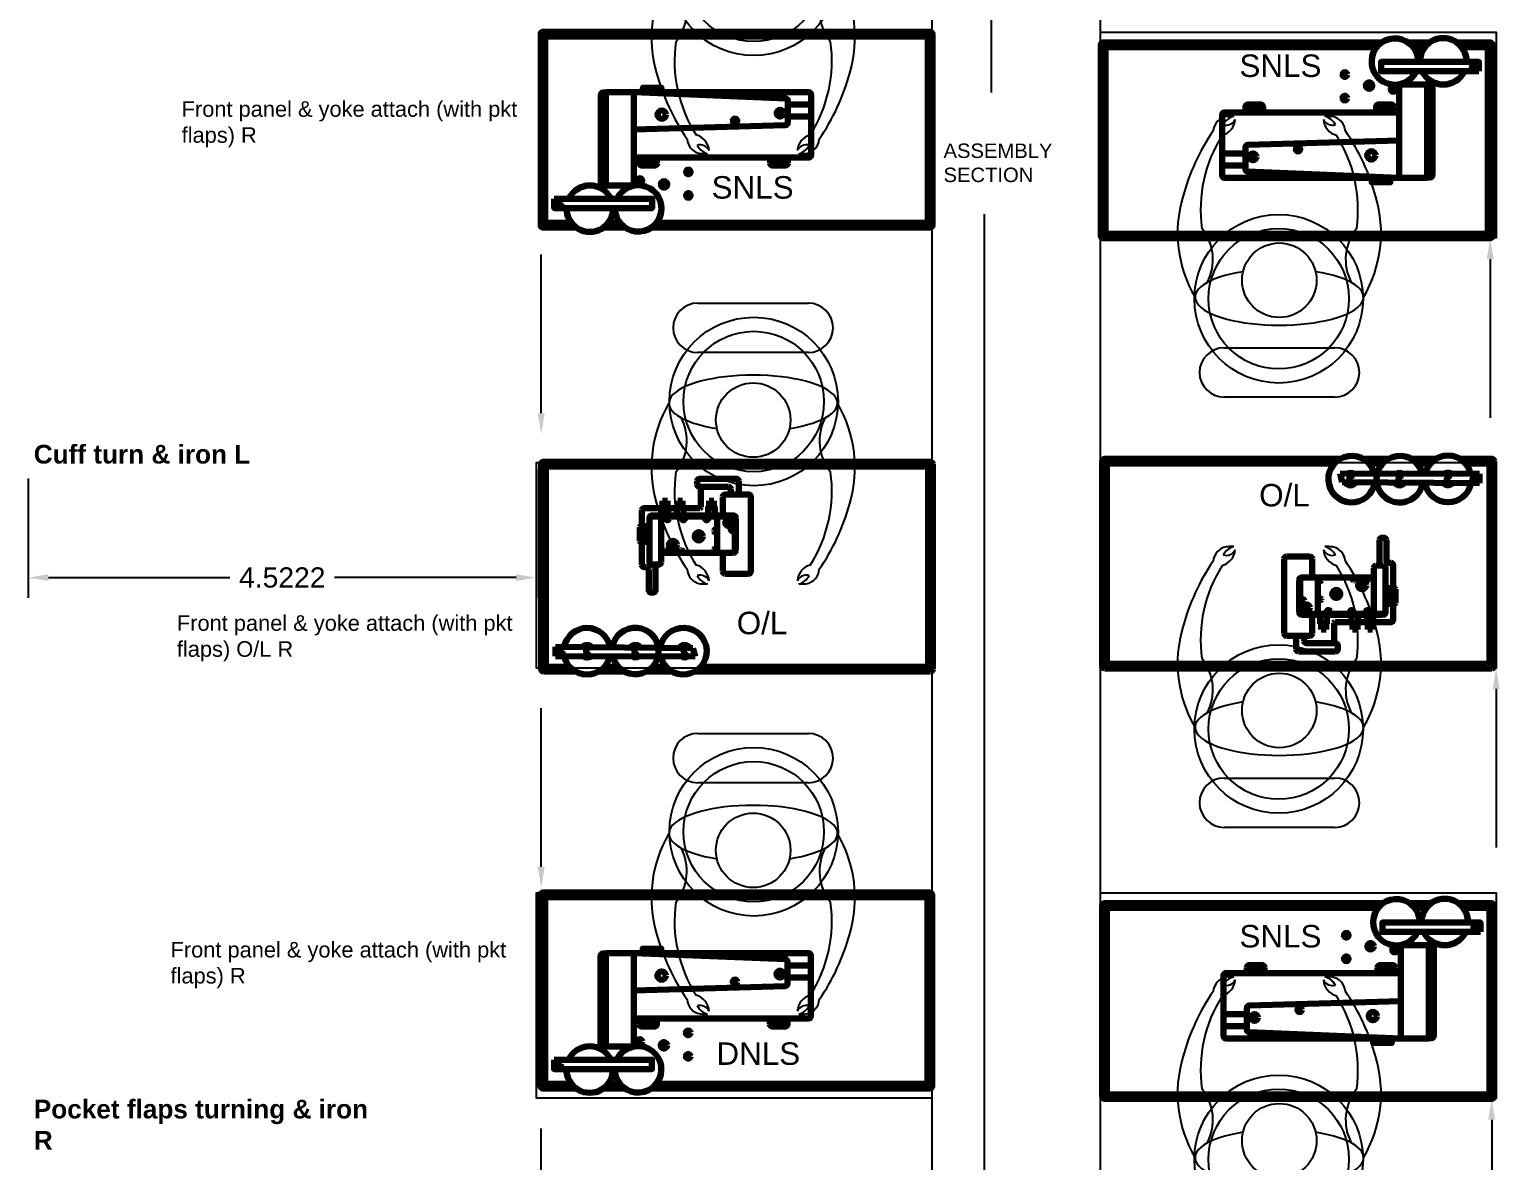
# Model space of a CAD drawing. Header units: feet. Extents: x 200 to 992, y 45 to 257.
# Drawn here: x 634.5 to 647.59, y 219.02 to 229.09 of the extents above; entities that cross this region are included whole.
import ezdxf

# ---------------------------------------------------------------- set-up
doc = ezdxf.new("R2010")
doc.units = ezdxf.units.FT
doc.header["$MEASUREMENT"] = 0
for name, color, linetype in [('assembly operations', 80, 'Continuous'), ('dimension', 100, 'Continuous'), ('machines', 21, 'Continuous'), ('ol mc', 190, 'Continuous'), ('prep side', 220, 'Continuous')]:
    doc.layers.add(name, color=color, linetype=linetype)
doc.styles.get("Standard").update_dxf_attribs({"font": 'arial.ttf'})
doc.dimstyles.get("Standard").update_dxf_attribs({"dimtxt": 0.18, "dimasz": 0.18, "dimexe": 0.18, "dimexo": 0.0625, "dimgap": 0.09, "dimtad": 0, "dimtih": 1, "dimtoh": 1, "dimdec": 4, "dimzin": 0, "dimdsep": 46, "dimtxsty": 'Standard', "dimcen": 0.09, "dimadec": 0, "dimazin": 0, "dimtfac": 1, "dimtdec": 4, "dimtofl": 0, "dimtmove": 0, "dimatfit": 3, "dimfxl": 1, "dimtolj": 1, "dimtzin": 0, "dimarcsym": 0})

# ---------------------------------------------------------------- blocks, each defined once
blk = doc.blocks.new('snls block')
at = {"layer": 'machines', "linetype": 'ByBlock', "lineweight": 100}
for p, q in [((54.586, 84.152), (54.586, 84.133)), ((54.586, 84.152), (54.605, 84.152)), ((54.607, 84.133), (54.605, 84.152)), ((54.888, 84.077), (54.681, 84.077)), ((54.889, 83.97), (54.681, 83.97)), ((53.361, 83.553), (53.361, 83.605)), ((53.361, 83.605), (53.517, 83.605)), ((53.378, 83.57), (53.378, 83.605)), ((53.497, 83.533), (53.382, 83.533)), ((53.48, 83.549), (53.398, 83.549)), ((53.501, 83.605), (53.501, 83.57)), ((53.517, 83.605), (53.517, 83.553)), ((54.524, 83.553), (54.524, 83.605)), ((54.524, 83.605), (54.681, 83.605)), ((54.541, 83.57), (54.541, 83.605)), ((54.66, 83.533), (54.545, 83.533)), ((54.643, 83.549), (54.562, 83.549)), ((54.664, 83.605), (54.664, 83.57)), ((54.681, 83.605), (54.681, 83.553))]:
    blk.add_line(p, q, dxfattribs=at)
for points in [[(53.469, 82.981), (55.947, 82.981, 0.414214), (55.968, 83.002), (55.968, 84.703, 0.414214), (55.947, 84.724), (52.502, 84.724, 0.414214), (52.482, 84.703), (52.482, 83.002, 0.414214), (52.502, 82.981), (52.798, 82.981)], [(53.513, 83.023), (55.905, 83.023, 0.414214), (55.926, 83.043), (55.926, 84.662, 0.414214), (55.905, 84.683), (52.544, 84.683, 0.414214), (52.523, 84.662), (52.523, 83.043, 0.414214), (52.544, 83.023), (52.755, 83.023)]]:
    blk.add_lwpolyline(points, format="xyb", dxfattribs=at)
for points in [[(53.063, 83.355), (53.037, 83.355, -0.414214), (53.016, 83.375), (53.016, 84.161, -0.414214), (53.037, 84.182), (53.063, 84.182)], [(53.312, 84.185), (53.063, 84.185), (53.063, 83.355), (53.291, 83.355, 0.414214), (53.312, 83.375)], [(53.312, 84.185), (54.661, 84.131, -0.402601), (54.681, 84.11), (54.681, 83.914, -0.405445), (54.661, 83.893), (53.312, 83.853)], [(53.312, 84.185), (54.868, 84.185, -0.414214), (54.889, 84.164), (54.889, 83.624, -0.414214), (54.868, 83.604), (53.312, 83.604)]]:
    blk.add_lwpolyline(points, format="xyb", close=True, dxfattribs=at)
for points in [[(53.557, 84.185), (53.392, 84.185), (53.392, 84.225), (53.557, 84.225)], [(53.505, 84.185), (53.404, 84.185), (53.404, 84.222), (53.505, 84.222)], [(52.603, 83.237), (53.474, 83.237), (53.474, 83.154), (52.603, 83.154)], [(52.603, 83.237), (53.474, 83.237), (53.474, 83.154), (52.603, 83.154)]]:
    blk.add_lwpolyline(points, close=True, dxfattribs=at)
for points in [[(53.042, 82.981), (53.23, 82.981)], [(53.085, 83.023), (53.186, 83.023)]]:
    blk.add_lwpolyline(points, dxfattribs=at)
for centre, radius in [((53.56, 83.986), 0.0369), ((54.613, 83.999), 0.0303), ((54.212, 83.931), 0.0196), ((53.796, 83.476), 0.0206), ((53.366, 83.399), 0.0206), ((53.58, 83.365), 0.0285), ((52.644, 83.202), 0.0219), ((52.644, 83.202), 0.0219), ((53.796, 83.267), 0.0206)]:
    blk.add_circle(centre, radius, dxfattribs=at)
for centre, radius, start, end in [((53.382, 83.553), 0.0208, 180, 270), ((53.398, 83.57), 0.0208, 180, 270), ((53.48, 83.57), 0.0208, 270, 0), ((53.497, 83.553), 0.0208, 270, 0), ((54.545, 83.553), 0.0208, 180, 270), ((54.562, 83.57), 0.0208, 180, 270), ((54.643, 83.57), 0.0208, 270, 0), ((54.66, 83.553), 0.0208, 270, 0), ((52.92, 83.149), 0.207, 25.1747, 154.8253), ((53.35, 83.151), 0.207, 179.1324, 155.4718), ((52.92, 83.149), 0.207, 178.5457, 1.4543)]:
    blk.add_arc(centre, radius, start, end, dxfattribs=at)
blk = doc.blocks.new('*D9')
at = {"color": 0, "linetype": 'ByBlock', "lineweight": -2, "transparency": 16777216}
for p, q in [((639.016, 225.175), (639.016, 224.032)), ((634.494, 225.095), (634.494, 224.032)), ((634.674, 224.212), (636.289, 224.212)), ((638.836, 224.212), (637.221, 224.212))]:
    blk.add_line(p, q, dxfattribs=at)
at = {"color": 0, "linetype": 'ByBlock', "transparency": 16777216}
for points in [[(634.674, 224.242), (634.674, 224.182), (634.494, 224.212)], [(638.836, 224.242), (638.836, 224.182), (639.016, 224.212)]]:
    blk.add_solid(points, dxfattribs=at)
at = {"layer": 'Defpoints', "color": 0, "linetype": 'ByBlock', "transparency": 16777216}
for p in [(639.016, 225.237), (634.494, 225.158), (639.016, 224.212)]:
    blk.add_point(p, dxfattribs=at)
at = {"color": 0, "linetype": 'ByBlock', "transparency": 16777216, "insert": (636.755, 224.212), "char_height": 0.18, "attachment_point": 5}
blk.add_mtext('\\A1;4.5222', dxfattribs=at)
blk = doc.blocks.new('arrow2')
at = {"linetype": 'ByBlock', "lineweight": -2}
blk.add_line((30.144, 77.655), (30.504, 77.655), dxfattribs=at)
blk.add_lwpolyline([(30.324, 77.47), (30.324, 65.792)], dxfattribs=at)
at = {"linetype": 'ByBlock'}
blk.add_solid([(30.293, 77.47), (30.324, 77.655), (30.355, 77.47)], dxfattribs=at)

msp = doc.modelspace()

# ---------------------------------------------------------------- linework, layer by layer
for points in [[(644.03678, 177.44718), (644.03678, 240.55656), (642.53678, 240.55656), (642.53678, 177.44718)], [(640.45232, 226.65517), (641.43662, 226.65517)], [(645.13693, 226.25788), (646.12123, 226.25788)], [(641.43662, 226.21584), (640.45232, 226.21584)], [(646.12123, 225.81855), (645.13693, 225.81855)], [(640.45232, 222.82517), (641.43662, 222.82517)], [(645.13693, 222.42788), (646.12123, 222.42788)], [(641.43662, 222.38584), (640.45232, 222.38584)], [(646.12123, 221.98855), (645.13693, 221.98855)]]:
    msp.add_lwpolyline(points)
for points in [[(644.03678, 229.06656), (647.55741, 229.06656), (647.55741, 227.23649), (644.03678, 227.23649)], [(642.53678, 223.40716), (639.01614, 223.40716), (639.01614, 225.23723), (642.53678, 225.23723)], [(644.03678, 225.23656), (647.55741, 225.23656), (647.55741, 223.40649), (644.03678, 223.40649)], [(642.53678, 219.57716), (639.01614, 219.57716), (639.01614, 221.40723), (642.53678, 221.40723)], [(644.03678, 221.40656), (647.55741, 221.40656), (647.55741, 219.57649), (644.03678, 219.57649)]]:
    msp.add_lwpolyline(points, close=True)
at = {"linetype": 'ByBlock', "lineweight": -2}
for points in [[(639.05942, 225.67482), (639.05942, 227.08827)], [(647.50458, 227.04761), (647.50458, 225.63416)], [(647.55741, 223.22149), (647.55741, 221.80803)], [(639.05942, 221.63614), (639.05942, 223.0496)], [(639.05942, 217.89347), (639.05942, 219.30692)], [(647.51781, 219.38597), (647.51781, 217.97252)]]:
    msp.add_lwpolyline(points, dxfattribs=at)
for centre, radius in [((640.95062, 229.60958), 0.75), ((640.95062, 229.60958), 0.625), ((645.62293, 226.69413), 0.75), ((645.62293, 226.69413), 0.625), ((645.62781, 226.85932), 0.3314), ((640.95062, 225.77958), 0.75), ((640.95062, 225.77958), 0.625), ((640.94574, 225.6144), 0.3314), ((645.62293, 222.86413), 0.75), ((645.62293, 222.86413), 0.625), ((645.62781, 223.02932), 0.3314), ((640.95062, 221.94958), 0.75), ((640.95062, 221.94958), 0.625), ((640.94574, 221.7844), 0.3314), ((645.62293, 219.03413), 0.75), ((645.62293, 219.03413), 0.625), ((645.62781, 219.19932), 0.3314)]:
    msp.add_circle(centre, radius)
for centre, radius, start, end in [((641.16925, 229.02259), 1.12909, 149.566063, 196.497517), ((640.72223, 229.02259), 1.12909, 343.502483, 30.433937), ((639.91441, 229.26002), 0.44097, 321.008421, 27.632528), ((641.97707, 229.26002), 0.44097, 152.367472, 218.991579), ((641.47681, 228.81405), 1.23125, 172.133942, 212.405248), ((640.41467, 228.81405), 1.23125, 327.594752, 7.866058), ((641.94735, 229.2058), 1.92771, 195.151137, 214.435473), ((639.94413, 229.2058), 1.92771, 325.564527, 344.848863), ((645.17991, 228.17722), 0.14081, 100.122504, 175.609876), ((645.25898, 228.17617), 0.1464, 104.680297, 152.481191), ((645.20961, 227.59906), 0.71883, 89.022524, 94.34402), ((646.04601, 227.59906), 0.71883, 85.65598, 90.977476), ((645.99664, 228.17617), 0.1464, 27.518809, 75.319703), ((646.07571, 228.17722), 0.14081, 4.390124, 79.877496), ((646.62942, 227.09792), 1.92771, 145.564527, 164.848863), ((645.07556, 228.30402), 0.16061, 285.828882, 355.212594), ((645.15518, 228.32908), 0.08916, 253.018909, 334.439991), ((646.10044, 228.32908), 0.08916, 205.560009, 286.981091), ((646.18006, 228.30402), 0.16061, 184.787406, 254.171118), ((644.6262, 227.09792), 1.92771, 15.151137, 34.435473), ((640.49784, 228.1265), 0.14081, 184.390124, 259.877496), ((640.39349, 227.99969), 0.16061, 4.787406, 74.171118), ((640.47311, 227.97463), 0.08916, 25.560009, 106.981091), ((640.57691, 228.12754), 0.1464, 207.518809, 255.319703), ((641.49799, 227.99969), 0.16061, 105.828882, 175.212594), ((641.41837, 227.97463), 0.08916, 73.018909, 154.439991), ((641.31457, 228.12754), 0.1464, 284.680297, 332.481191), ((641.39364, 228.1265), 0.14081, 280.122504, 355.609876), ((646.15888, 227.48967), 1.23125, 147.594752, 187.866058), ((645.09674, 227.48967), 1.23125, 352.133942, 32.405248), ((640.52754, 228.70465), 0.71883, 265.65598, 270.977476), ((641.36394, 228.70465), 0.71883, 269.022524, 274.34402), ((645.85133, 227.28112), 1.12909, 163.502483, 210.433937), ((645.4043, 227.28112), 1.12909, 329.566063, 16.497517), ((644.59648, 227.0437), 0.44097, 332.367472, 38.991579), ((646.65914, 227.0437), 0.44097, 141.008421, 207.632528), ((640.45232, 226.4355), 0.21966, 90, 270), ((641.43662, 226.4355), 0.21966, 270, 90), ((645.13693, 226.03821), 0.21966, 90, 270), ((646.12123, 226.03821), 0.21966, 270, 90), ((641.16925, 225.19259), 1.12909, 149.566063, 196.497517), ((640.72223, 225.19259), 1.12909, 343.502483, 30.433937), ((639.91441, 225.43002), 0.44097, 321.008421, 27.632528), ((641.97707, 225.43002), 0.44097, 152.367472, 218.991579), ((641.47681, 224.98405), 1.23125, 172.133942, 212.405248), ((640.41467, 224.98405), 1.23125, 327.594752, 7.866058), ((641.94735, 225.3758), 1.92771, 195.151137, 214.435473), ((639.94413, 225.3758), 1.92771, 325.564527, 344.848863), ((645.17991, 224.34722), 0.14081, 100.122504, 175.609876), ((645.07556, 224.47402), 0.16061, 285.828882, 355.212594), ((645.25898, 224.34617), 0.1464, 104.680297, 152.481191), ((645.15518, 224.49908), 0.08916, 253.018909, 334.439991), ((645.20961, 223.76906), 0.71883, 89.022524, 94.34402), ((646.10044, 224.49908), 0.08916, 205.560009, 286.981091), ((646.18006, 224.47402), 0.16061, 184.787406, 254.171118), ((646.04601, 223.76906), 0.71883, 85.65598, 90.977476), ((645.99664, 224.34617), 0.1464, 27.518809, 75.319703), ((646.07571, 224.34722), 0.14081, 4.390124, 79.877496), ((640.49784, 224.2965), 0.14081, 184.390124, 259.877496), ((640.39349, 224.16969), 0.16061, 4.787406, 74.171118), ((641.49799, 224.16969), 0.16061, 105.828882, 175.212594), ((641.39364, 224.2965), 0.14081, 280.122504, 355.609876), ((646.62942, 223.26792), 1.92771, 145.564527, 164.848863), ((646.15888, 223.65967), 1.23125, 147.594752, 187.866058), ((645.09674, 223.65967), 1.23125, 352.133942, 32.405248), ((644.6262, 223.26792), 1.92771, 15.151137, 34.435473), ((640.47311, 224.14463), 0.08916, 25.560009, 106.981091), ((640.57691, 224.29754), 0.1464, 207.518809, 255.319703), ((640.52754, 224.87465), 0.71883, 265.65598, 270.977476), ((641.41837, 224.14463), 0.08916, 73.018909, 154.439991), ((641.31457, 224.29754), 0.1464, 284.680297, 332.481191), ((641.36394, 224.87465), 0.71883, 269.022524, 274.34402), ((645.85133, 223.45112), 1.12909, 163.502483, 210.433937), ((645.4043, 223.45112), 1.12909, 329.566063, 16.497517), ((644.59648, 223.2137), 0.44097, 332.367472, 38.991579), ((646.65914, 223.2137), 0.44097, 141.008421, 207.632528), ((640.45232, 222.6055), 0.21966, 90, 270), ((641.43662, 222.6055), 0.21966, 270, 90), ((645.13693, 222.20821), 0.21966, 90, 270), ((646.12123, 222.20821), 0.21966, 270, 90), ((641.16925, 221.36259), 1.12909, 149.566063, 196.497517), ((640.72223, 221.36259), 1.12909, 343.502483, 30.433937), ((639.91441, 221.60002), 0.44097, 321.008421, 27.632528), ((641.97707, 221.60002), 0.44097, 152.367472, 218.991579), ((641.47681, 221.15405), 1.23125, 172.133942, 212.405248), ((640.41467, 221.15405), 1.23125, 327.594752, 7.866058), ((641.94735, 221.5458), 1.92771, 195.151137, 214.435473), ((639.94413, 221.5458), 1.92771, 325.564527, 344.848863), ((645.17991, 220.51722), 0.14081, 100.122504, 175.609876), ((645.07556, 220.64402), 0.16061, 285.828882, 355.212594), ((645.25898, 220.51617), 0.1464, 104.680297, 152.481191), ((645.15518, 220.66908), 0.08916, 253.018909, 334.439991), ((645.20961, 219.93906), 0.71883, 89.022524, 94.34402), ((646.10044, 220.66908), 0.08916, 205.560009, 286.981091), ((646.18006, 220.64402), 0.16061, 184.787406, 254.171118), ((646.04601, 219.93906), 0.71883, 85.65598, 90.977476), ((645.99664, 220.51617), 0.1464, 27.518809, 75.319703), ((646.07571, 220.51722), 0.14081, 4.390124, 79.877496), ((640.39349, 220.33969), 0.16061, 4.787406, 74.171118), ((641.49799, 220.33969), 0.16061, 105.828882, 175.212594), ((646.62942, 219.43792), 1.92771, 145.564527, 164.848863), ((646.15888, 219.82967), 1.23125, 147.594752, 187.866058), ((645.09674, 219.82967), 1.23125, 352.133942, 32.405248), ((644.6262, 219.43792), 1.92771, 15.151137, 34.435473), ((640.49784, 220.4665), 0.14081, 184.390124, 259.877496), ((640.47311, 220.31463), 0.08916, 25.560009, 106.981091), ((640.57691, 220.46754), 0.1464, 207.518809, 255.319703), ((641.41837, 220.31463), 0.08916, 73.018909, 154.439991), ((641.31457, 220.46754), 0.1464, 284.680297, 332.481191), ((641.39364, 220.4665), 0.14081, 280.122504, 355.609876), ((640.52754, 221.04465), 0.71883, 265.65598, 270.977476), ((641.36394, 221.04465), 0.71883, 269.022524, 274.34402), ((645.85133, 219.62112), 1.12909, 163.502483, 210.433937), ((645.4043, 219.62112), 1.12909, 329.566063, 16.497517), ((644.59648, 219.3837), 0.44097, 332.367472, 38.991579), ((646.65914, 219.3837), 0.44097, 141.008421, 207.632528)]:
    msp.add_arc(centre, radius, start, end)
for centre, major_axis in [((645.62781, 226.70919), (0.75, 0)), ((640.94574, 225.76453), (-0.75, 0)), ((645.62781, 222.87919), (0.75, 0)), ((640.94574, 221.93453), (-0.75, 0)), ((645.62781, 219.04919), (0.75, 0))]:
    msp.add_ellipse(centre, major_axis=major_axis, ratio=0.33333333, start_param=2.01554376, end_param=7.4092342)
at = {"linetype": 'ByBlock'}
for points in [[(647.53542, 227.04761), (647.50458, 227.23261), (647.47375, 227.04761)], [(639.09025, 225.67482), (639.05942, 225.48982), (639.02859, 225.67482)], [(647.58824, 223.22149), (647.55741, 223.40649), (647.52658, 223.22149)], [(639.09025, 221.63614), (639.05942, 221.45114), (639.02859, 221.63614)], [(647.54864, 219.38597), (647.51781, 219.57097), (647.48697, 219.38597)]]:
    msp.add_solid(points, dxfattribs=at)
at = {"layer": 'dimension', "linetype": 'ByBlock', "lineweight": -2}
msp.add_lwpolyline([(643.00526, 178.53698), (643.00526, 227.44687)], dxfattribs=at)
at = {"layer": 'ol mc', "linetype": 'ByBlock', "lineweight": 100}
for p, q in [((639.05772, 225.22282), (639.05772, 224.46022)), ((642.52297, 225.24357), (639.07847, 225.24357)), ((639.09922, 225.18132), (639.09922, 224.50275)), ((642.48147, 225.20207), (639.11997, 225.20207)), ((642.50222, 223.43832), (642.50222, 225.18132)), ((642.54372, 223.39682), (642.54372, 225.22282)), ((644.05281, 225.2497), (644.05281, 223.4237)), ((646.17157, 225.27045), (644.07356, 225.27045)), ((644.09431, 225.2082), (644.09431, 223.4652)), ((646.11891, 225.22895), (644.11506, 225.22895)), ((646.60059, 225.27045), (646.37241, 225.27045)), ((646.54724, 225.22895), (646.42507, 225.22895)), ((647.0263, 225.27045), (646.79867, 225.27045)), ((646.97483, 225.22895), (646.85202, 225.22895)), ((647.51806, 225.27045), (647.23202, 225.27045)), ((647.47656, 225.22895), (647.28348, 225.22895)), ((647.49731, 224.90101), (647.49731, 225.2082)), ((647.53881, 224.85715), (647.53881, 225.2497)), ((640.44719, 225.04021), (640.44719, 225.07095)), ((640.46794, 225.0917), (640.53207, 225.0917)), ((640.53207, 225.0917), (640.79704, 225.0917)), ((640.81779, 225.07095), (640.81779, 224.95204)), ((646.18711, 225.06224), (646.16853, 225.13815)), ((646.16853, 225.13815), (647.40883, 225.13491)), ((647.40883, 225.05191), (646.18711, 225.06224)), ((647.40883, 225.13491), (647.40883, 225.05191)), ((640.72579, 225.01946), (640.46794, 225.01946)), ((640.48065, 224.8524), (640.48065, 225.01946)), ((640.67654, 224.93129), (640.67654, 224.76529)), ((640.90479, 224.95204), (640.69729, 224.95204)), ((640.73757, 224.95204), (640.69729, 224.95204)), ((640.74654, 224.95204), (640.74654, 224.99871)), ((640.92554, 224.26729), (640.92554, 224.93129)), ((639.95519, 224.66912), (639.95519, 224.8109)), ((639.97594, 224.83165), (640.06166, 224.83165)), ((640.06166, 224.83165), (640.09105, 224.83165)), ((640.09105, 224.83165), (640.13199, 224.83165)), ((640.13199, 224.76529), (640.13199, 224.84516)), ((640.18982, 224.84516), (640.13199, 224.84516)), ((640.18982, 224.83686), (640.13199, 224.83686)), ((640.13835, 224.84516), (640.13835, 224.8953)), ((640.13835, 224.8953), (640.18225, 224.8953)), ((640.18225, 224.84516), (640.13835, 224.84516)), ((640.14739, 224.84516), (640.14739, 224.8953)), ((640.1561, 224.84516), (640.1561, 224.8953)), ((640.16482, 224.84516), (640.16482, 224.8953)), ((640.17402, 224.84516), (640.17402, 224.8953)), ((640.18225, 224.8953), (640.18225, 224.84516)), ((640.18982, 224.84516), (640.18982, 224.76529)), ((640.18982, 224.83165), (640.24252, 224.83165)), ((640.18982, 224.83165), (640.26694, 224.83165)), ((640.26694, 224.83165), (640.18982, 224.83165)), ((640.26694, 224.76529), (640.26694, 224.84516)), ((640.32477, 224.84516), (640.26694, 224.84516)), ((640.32477, 224.83686), (640.26694, 224.83686)), ((640.2739, 224.84516), (640.2739, 224.8953)), ((640.2739, 224.8953), (640.3178, 224.8953)), ((640.3178, 224.84516), (640.2739, 224.84516)), ((640.28223, 224.84516), (640.28223, 224.8953)), ((640.29, 224.84516), (640.29, 224.8953)), ((640.29658, 224.84516), (640.29658, 224.8953)), ((640.30345, 224.84516), (640.30345, 224.8953)), ((640.31063, 224.84516), (640.31063, 224.8953)), ((640.3178, 224.8953), (640.3178, 224.84516)), ((640.32477, 224.84516), (640.32477, 224.76529)), ((640.32477, 224.83165), (640.41153, 224.83165)), ((640.41153, 224.83165), (640.46936, 224.83165)), ((640.46936, 224.83165), (640.47235, 224.83165)), ((640.48065, 224.8524), (640.48065, 224.83995)), ((640.54648, 224.76529), (640.54648, 224.84516)), ((640.60431, 224.84516), (640.54648, 224.84516)), ((640.60431, 224.83686), (640.54648, 224.83686)), ((640.5526, 224.84516), (640.5526, 224.8953)), ((640.5526, 224.8953), (640.5965, 224.8953)), ((640.5965, 224.84516), (640.5526, 224.84516)), ((640.55816, 224.84516), (640.55816, 224.8953)), ((640.56534, 224.84516), (640.56534, 224.8953)), ((640.57341, 224.84516), (640.57341, 224.8953)), ((640.58148, 224.84516), (640.58148, 224.8953)), ((640.58926, 224.84516), (640.58926, 224.8953)), ((640.5965, 224.8953), (640.5965, 224.84516)), ((640.60431, 224.84516), (640.60431, 224.76529)), ((647.49731, 224.14377), (647.49731, 224.90101)), ((647.53881, 224.85715), (647.53881, 224.1863)), ((639.93603, 224.53777), (639.93603, 224.66082)), ((639.94433, 224.66912), (640.02278, 224.66912)), ((639.98815, 224.66337), (639.97155, 224.66337)), ((639.98815, 224.65451), (639.97155, 224.65451)), ((639.97238, 224.52947), (639.97238, 224.66912)), ((639.98898, 224.52947), (639.98898, 224.66912)), ((640.02278, 224.34875), (640.02278, 224.74454)), ((640.02278, 224.66912), (640.02278, 224.52947)), ((640.04353, 224.76529), (640.12674, 224.76529)), ((640.04353, 224.75699), (640.12674, 224.75699)), ((640.76999, 224.76529), (640.12674, 224.76529)), ((640.12674, 224.76529), (640.12674, 224.43329)), ((640.12674, 224.76529), (640.12674, 224.34875)), ((640.78244, 224.75699), (640.12674, 224.75699)), ((640.18982, 224.76529), (640.13199, 224.76529)), ((640.32477, 224.76529), (640.26694, 224.76529)), ((640.67654, 224.76529), (640.35682, 224.76529)), ((640.60431, 224.76529), (640.54648, 224.76529)), ((640.60431, 224.76529), (640.60431, 224.76635)), ((640.60431, 224.76635), (640.60431, 224.76635)), ((640.60431, 224.76635), (640.60431, 224.76529)), ((640.60431, 224.76529), (640.60431, 224.76529)), ((640.62474, 224.43329), (640.62474, 224.76529)), ((640.78244, 224.43744), (640.78244, 224.76114)), ((640.79074, 224.45404), (640.79074, 224.74454)), ((640.02278, 224.52947), (639.94433, 224.52947)), ((639.95519, 224.32496), (639.95519, 224.52947)), ((639.98815, 224.64331), (639.97155, 224.64331)), ((639.98862, 224.63211), (639.97202, 224.63211)), ((639.98862, 224.62138), (639.97202, 224.62138)), ((639.98862, 224.61112), (639.97202, 224.61112)), ((639.98862, 224.59945), (639.97202, 224.59945)), ((639.98862, 224.5388), (639.97202, 224.5388)), ((639.98898, 224.52947), (639.97238, 224.52947)), ((639.98902, 224.58732), (639.97242, 224.58732)), ((639.98902, 224.57612), (639.97242, 224.57612)), ((639.98902, 224.56306), (639.97242, 224.56306)), ((639.98909, 224.55093), (639.97249, 224.55093)), ((640.59759, 224.6249), (640.59759, 224.63114)), ((640.60589, 224.63944), (640.62474, 224.63944)), ((640.62474, 224.6166), (640.60589, 224.6166)), ((640.62474, 224.63944), (640.62474, 224.6166)), ((646.51936, 224.31852), (646.51936, 224.54681)), ((646.54011, 224.56756), (646.5596, 224.56756)), ((646.58035, 224.54681), (646.58035, 224.36305)), ((639.05772, 223.78937), (639.05772, 224.46022)), ((639.09922, 224.50275), (639.09922, 223.74551)), ((640.12674, 224.43329), (640.76999, 224.43329)), ((640.13653, 224.43329), (640.13653, 224.44783)), ((640.16368, 224.43329), (640.13653, 224.43329)), ((640.14483, 224.45613), (640.15538, 224.45613)), ((640.16368, 224.44783), (640.16368, 224.43329)), ((640.29031, 224.43329), (640.29031, 224.44783)), ((640.31746, 224.43329), (640.29031, 224.43329)), ((640.29861, 224.45613), (640.30916, 224.45613)), ((640.31746, 224.44783), (640.31746, 224.43329)), ((640.59759, 224.45503), (640.59759, 224.46127)), ((640.60589, 224.46957), (640.62474, 224.46957)), ((640.62474, 224.44673), (640.60589, 224.44673)), ((640.62474, 224.46957), (640.62474, 224.44673)), ((640.67654, 224.43329), (640.67654, 224.26729)), ((645.89923, 224.39997), (645.69173, 224.39997)), ((639.99542, 224.30421), (639.97594, 224.30421)), ((640.01617, 224.09971), (640.01617, 224.28346)), ((640.10599, 224.328), (640.04353, 224.328)), ((640.07716, 224.328), (640.07716, 224.09971)), ((645.67098, 224.37922), (645.67098, 223.71522)), ((645.91998, 224.21322), (645.91998, 224.37922)), ((646.46979, 223.88122), (646.46979, 224.29777)), ((646.49054, 224.31852), (646.55299, 224.31852)), ((646.57374, 224.29777), (646.57374, 223.90197)), ((646.6011, 224.3423), (646.62058, 224.3423)), ((646.64133, 224.32155), (646.64133, 224.11705)), ((640.69729, 224.24654), (640.90479, 224.24654)), ((645.80579, 224.19247), (645.80579, 223.90197)), ((645.81409, 224.20907), (645.81409, 223.88537)), ((646.46979, 224.21322), (645.82654, 224.21322)), ((645.97179, 224.21322), (645.97179, 223.88122)), ((645.97179, 224.19979), (645.99063, 224.19979)), ((645.97179, 224.17695), (645.97179, 224.19979)), ((645.99063, 224.17695), (645.97179, 224.17695)), ((645.99893, 224.19149), (645.99893, 224.18525)), ((646.27906, 224.21322), (646.30621, 224.21322)), ((646.27906, 224.19868), (646.27906, 224.21322)), ((646.29791, 224.19038), (646.28736, 224.19038)), ((646.30621, 224.21322), (646.30621, 224.19868)), ((646.43285, 224.21322), (646.45999, 224.21322)), ((646.43285, 224.19868), (646.43285, 224.21322)), ((646.45169, 224.19038), (646.44115, 224.19038)), ((646.45999, 224.21322), (646.45999, 224.19868)), ((646.46979, 223.88122), (646.46979, 224.21322)), ((647.49731, 223.4652), (647.49731, 224.14377)), ((647.53881, 223.4237), (647.53881, 224.1863)), ((640.05641, 224.07896), (640.03692, 224.07896)), ((645.97179, 224.02992), (645.99063, 224.02992)), ((645.97179, 224.00708), (645.97179, 224.02992)), ((645.99063, 224.00708), (645.97179, 224.00708)), ((645.99893, 224.02162), (645.99893, 224.01538)), ((646.57374, 224.11705), (646.65219, 224.11705)), ((646.57374, 223.9774), (646.57374, 224.11705)), ((646.60743, 224.09559), (646.62403, 224.09559)), ((646.6075, 224.08346), (646.6241, 224.08346)), ((646.6075, 224.07039), (646.6241, 224.07039)), ((646.6075, 224.0592), (646.6241, 224.0592)), ((646.60754, 224.11705), (646.60754, 223.9774)), ((646.60754, 224.11705), (646.62414, 224.11705)), ((646.6079, 224.10772), (646.6245, 224.10772)), ((646.6079, 224.04706), (646.6245, 224.04706)), ((646.6079, 224.0354), (646.6245, 224.0354)), ((646.6079, 224.02514), (646.6245, 224.02514)), ((646.6079, 224.0144), (646.6245, 224.0144)), ((646.60837, 224.00321), (646.62497, 224.00321)), ((646.62414, 224.11705), (646.62414, 223.9774)), ((646.66049, 224.10875), (646.66049, 223.9857)), ((645.81409, 223.88952), (646.46979, 223.88952)), ((645.82654, 223.88122), (646.46979, 223.88122)), ((645.91998, 223.71522), (645.91998, 223.88122)), ((645.91998, 223.88122), (646.2397, 223.88122)), ((645.99221, 223.80136), (645.99221, 223.88122)), ((645.99221, 223.88122), (646.05004, 223.88122)), ((645.99221, 223.88122), (645.99221, 223.88122)), ((645.99221, 223.88122), (645.99221, 223.88017)), ((645.99221, 223.88017), (645.99221, 223.88122)), ((645.99221, 223.88017), (645.99221, 223.88017)), ((646.05004, 223.88122), (646.05004, 223.80136)), ((646.27175, 223.80136), (646.27175, 223.88122)), ((646.27175, 223.88122), (646.32958, 223.88122)), ((646.32958, 223.88122), (646.32958, 223.80136)), ((646.4067, 223.80136), (646.4067, 223.88122)), ((646.4067, 223.88122), (646.46454, 223.88122)), ((646.46454, 223.88122), (646.46454, 223.80136)), ((646.55299, 223.88952), (646.46979, 223.88952)), ((646.55299, 223.88122), (646.46979, 223.88122)), ((646.65219, 223.9774), (646.57374, 223.9774)), ((646.60837, 223.99201), (646.62497, 223.99201)), ((646.60837, 223.98314), (646.62497, 223.98314)), ((646.64133, 223.9774), (646.64133, 223.83561)), ((639.05772, 223.78937), (639.05772, 223.39682)), ((639.09922, 223.74551), (639.09922, 223.43832)), ((645.99221, 223.80966), (646.05004, 223.80966)), ((645.99221, 223.80136), (646.05004, 223.80136)), ((646.00002, 223.80136), (646.04392, 223.80136)), ((646.00002, 223.75122), (646.00002, 223.80136)), ((646.04392, 223.75122), (646.00002, 223.75122)), ((646.00727, 223.80136), (646.00727, 223.75122)), ((646.01504, 223.80136), (646.01504, 223.75122)), ((646.02311, 223.80136), (646.02311, 223.75122)), ((646.03118, 223.80136), (646.03118, 223.75122)), ((646.03836, 223.80136), (646.03836, 223.75122)), ((646.04392, 223.80136), (646.04392, 223.75122)), ((646.11587, 223.79411), (646.11587, 223.80656)), ((646.11587, 223.79411), (646.11587, 223.62706)), ((646.12716, 223.81486), (646.12417, 223.81486)), ((646.18499, 223.81486), (646.12716, 223.81486)), ((646.27175, 223.81486), (646.18499, 223.81486)), ((646.27175, 223.80966), (646.32958, 223.80966)), ((646.27175, 223.80136), (646.32958, 223.80136)), ((646.27872, 223.80136), (646.32262, 223.80136)), ((646.27872, 223.75122), (646.27872, 223.80136)), ((646.32262, 223.75122), (646.27872, 223.75122)), ((646.28589, 223.80136), (646.28589, 223.75122)), ((646.29307, 223.80136), (646.29307, 223.75122)), ((646.29995, 223.80136), (646.29995, 223.75122)), ((646.30652, 223.80136), (646.30652, 223.75122)), ((646.3143, 223.80136), (646.3143, 223.75122)), ((646.32262, 223.80136), (646.32262, 223.75122)), ((646.4067, 223.81486), (646.32958, 223.81486)), ((646.32958, 223.81486), (646.4067, 223.81486)), ((646.4067, 223.81486), (646.354, 223.81486)), ((646.4067, 223.80966), (646.46454, 223.80966)), ((646.4067, 223.80136), (646.46454, 223.80136)), ((646.41427, 223.80136), (646.45817, 223.80136)), ((646.41427, 223.75122), (646.41427, 223.80136)), ((646.45817, 223.75122), (646.41427, 223.75122)), ((646.4225, 223.80136), (646.4225, 223.75122)), ((646.4317, 223.80136), (646.4317, 223.75122)), ((646.44042, 223.80136), (646.44042, 223.75122)), ((646.44913, 223.80136), (646.44913, 223.75122)), ((646.45817, 223.80136), (646.45817, 223.75122)), ((646.50547, 223.81486), (646.46454, 223.81486)), ((646.53487, 223.81486), (646.50547, 223.81486)), ((646.62058, 223.81486), (646.53487, 223.81486)), ((645.69173, 223.69447), (645.89923, 223.69447)), ((645.77873, 223.57557), (645.77873, 223.69447)), ((645.84998, 223.69447), (645.84998, 223.64781)), ((645.85895, 223.69447), (645.89923, 223.69447)), ((645.87073, 223.62706), (646.12858, 223.62706)), ((646.14933, 223.60631), (646.14933, 223.57557)), ((639.18769, 223.59461), (640.40942, 223.58428)), ((639.18769, 223.51161), (639.18769, 223.59461)), ((640.42799, 223.50837), (639.18769, 223.51161)), ((640.40942, 223.58428), (640.42799, 223.50837)), ((646.06445, 223.55482), (645.79948, 223.55482)), ((646.12858, 223.55482), (646.06445, 223.55482)), ((639.07847, 223.37607), (639.36451, 223.37607)), ((639.11997, 223.41757), (639.31304, 223.41757)), ((639.57022, 223.37607), (639.79785, 223.37607)), ((639.62169, 223.41757), (639.74451, 223.41757)), ((639.99594, 223.37607), (640.22411, 223.37607)), ((640.04928, 223.41757), (640.17145, 223.41757)), ((640.42495, 223.37607), (642.52297, 223.37607)), ((640.47761, 223.41757), (642.48147, 223.41757)), ((644.07356, 223.40295), (647.51806, 223.40295)), ((644.11506, 223.44445), (647.47656, 223.44445))]:
    msp.add_line(p, q, dxfattribs=at)
for centre, radius in [((646.2614, 225.08887), 0.01059), ((646.6987, 225.08887), 0.01059), ((647.12916, 225.08887), 0.01059), ((647.36771, 225.08696), 0.02189), ((640.18284, 224.73651), 0.01428), ((640.32428, 224.73651), 0.01428), ((640.53145, 224.73651), 0.01428), ((640.72433, 224.70082), 0.02712), ((640.76147, 224.64087), 0.01572), ((640.23142, 224.5024), 0.03569), ((640.23142, 224.5024), 0.01428), ((640.46144, 224.57948), 0.03569), ((640.46144, 224.57948), 0.01428), ((646.3651, 224.14412), 0.03569), ((646.3651, 224.14412), 0.01428), ((645.83505, 224.00565), 0.01572), ((646.13508, 224.06703), 0.03569), ((646.13508, 224.06703), 0.01428), ((645.87219, 223.9457), 0.02712), ((646.06507, 223.91001), 0.01428), ((646.27224, 223.91001), 0.01428), ((646.41368, 223.91001), 0.01428), ((639.22881, 223.55956), 0.02189), ((639.46736, 223.55765), 0.01059), ((639.89782, 223.55765), 0.01059), ((640.33512, 223.55765), 0.01059)]:
    msp.add_circle(centre, radius, dxfattribs=at)
for centre, radius, start, end in [((639.07847, 225.22282), 0.02075, 90, 180), ((639.11997, 225.18132), 0.02075, 90, 180), ((642.48147, 225.18132), 0.02075, 0, 90), ((642.52297, 225.22282), 0.02075, 0, 90), ((644.07356, 225.2497), 0.02075, 90, 180), ((644.11506, 225.2082), 0.02075, 90, 180), ((646.27199, 225.08887), 0.2075, 13.512598, 351.941839), ((646.69963, 225.08812), 0.2075, 13.033836, 349.951975), ((647.12916, 225.09024), 0.2075, 12.432427, 167.567573), ((647.47656, 225.2082), 0.02075, 0, 90), ((647.51806, 225.2497), 0.02075, 0, 90), ((640.46794, 225.07095), 0.02075, 90, 180), ((640.46794, 225.04021), 0.02075, 180, 270), ((640.79704, 225.07095), 0.02075, 0, 90), ((646.2614, 225.08887), 0.05577, 208.779902, 330.251867), ((646.2614, 225.08887), 0.05577, 61.415125, 118.285722), ((646.6987, 225.08887), 0.05577, 213.232928, 325.798841), ((646.6987, 225.08887), 0.05577, 59.041902, 120.658945), ((647.12916, 225.09024), 0.2075, 190.644339, 349.355661), ((647.12916, 225.09024), 0.05577, 219.673494, 319.358275), ((647.12916, 225.09024), 0.05577, 54.353893, 125.346954), ((640.69729, 224.93129), 0.02075, 90, 180), ((640.72579, 224.99871), 0.02075, 0, 90), ((640.90479, 224.93129), 0.02075, 0, 90), ((639.97594, 224.8109), 0.02075, 90, 180), ((640.47235, 224.83995), 0.0083, 270, 0), ((639.94433, 224.66082), 0.0083, 90, 180), ((640.04353, 224.74454), 0.02075, 90, 180), ((640.04353, 224.76114), 0.00415, 90, 270), ((640.76999, 224.74454), 0.02075, 0, 90), ((639.94433, 224.53777), 0.0083, 180, 270), ((640.60589, 224.63114), 0.0083, 90, 180), ((640.60589, 224.6249), 0.0083, 180, 270), ((646.54011, 224.54681), 0.02075, 90, 180), ((646.5596, 224.54681), 0.02075, 0, 90), ((640.14483, 224.44783), 0.0083, 90, 180), ((640.15538, 224.44783), 0.0083, 360, 90), ((640.29861, 224.44783), 0.0083, 90, 180), ((640.30916, 224.44783), 0.0083, 360, 90), ((640.60589, 224.46127), 0.0083, 90, 180), ((640.60589, 224.45503), 0.0083, 180, 270), ((640.76999, 224.45404), 0.02075, 270, 0), ((645.69173, 224.37922), 0.02075, 90, 180), ((645.89923, 224.37922), 0.02075, 0, 90), ((639.97594, 224.32496), 0.02075, 180, 270), ((639.99542, 224.28346), 0.02075, 0, 90), ((640.04353, 224.34875), 0.02075, 180, 270), ((640.10599, 224.34875), 0.02075, 270, 0), ((640.69729, 224.26729), 0.02075, 180, 270), ((640.90479, 224.26729), 0.02075, 270, 0), ((646.49054, 224.29777), 0.02075, 90, 180), ((646.55299, 224.29777), 0.02075, 0, 90), ((646.6011, 224.36305), 0.02075, 180, 270), ((646.62058, 224.32155), 0.02075, 0, 90), ((645.82654, 224.19247), 0.02075, 90, 180), ((645.99063, 224.19149), 0.0083, 360, 90), ((645.99063, 224.18525), 0.0083, 270, 0), ((646.28736, 224.19868), 0.0083, 180, 270), ((646.29791, 224.19868), 0.0083, 270, 0), ((646.44115, 224.19868), 0.0083, 180, 270), ((646.45169, 224.19868), 0.0083, 270, 0), ((640.03692, 224.09971), 0.02075, 180, 270), ((640.05641, 224.09971), 0.02075, 270, 0), ((645.99063, 224.02162), 0.0083, 360, 90), ((645.99063, 224.01538), 0.0083, 270, 0), ((646.65219, 224.10875), 0.0083, 360, 90), ((645.82654, 223.90197), 0.02075, 180, 270), ((646.55299, 223.90197), 0.02075, 270, 0), ((646.55299, 223.88537), 0.00415, 270, 90), ((646.65219, 223.9857), 0.0083, 270, 0), ((639.46736, 223.55628), 0.2075, 10.644339, 169.355661), ((639.89689, 223.5584), 0.2075, 193.033836, 169.951975), ((640.32453, 223.55765), 0.2075, 193.512598, 171.941839), ((646.12417, 223.80656), 0.0083, 90, 180), ((646.62058, 223.83561), 0.02075, 270, 0), ((639.46736, 223.55628), 0.05577, 39.673494, 139.358275), ((639.89782, 223.55765), 0.05577, 33.232928, 145.798841), ((640.33512, 223.55765), 0.05577, 28.779902, 150.251867), ((645.69173, 223.71522), 0.02075, 180, 270), ((645.87073, 223.64781), 0.02075, 180, 270), ((645.89923, 223.71522), 0.02075, 270, 0), ((646.12858, 223.60631), 0.02075, 0, 90), ((639.46736, 223.55628), 0.2075, 192.432427, 347.567573), ((639.46736, 223.55628), 0.05577, 234.353893, 305.346954), ((639.89782, 223.55765), 0.05577, 239.041902, 300.658945), ((640.33512, 223.55765), 0.05577, 241.415125, 298.285722), ((645.79948, 223.57557), 0.02075, 180, 270), ((646.12858, 223.57557), 0.02075, 270, 0), ((639.07847, 223.39682), 0.02075, 180, 270), ((639.11997, 223.43832), 0.02075, 180, 270), ((642.48147, 223.43832), 0.02075, 270, 0), ((642.52297, 223.39682), 0.02075, 270, 0), ((644.07356, 223.4237), 0.02075, 180, 270), ((644.11506, 223.4652), 0.02075, 180, 270), ((647.47656, 223.4652), 0.02075, 270, 0), ((647.51806, 223.4237), 0.02075, 270, 0)]:
    msp.add_arc(centre, radius, start, end, dxfattribs=at)

# ---------------------------------------------------------------- block references
for p in [(586.5725, 144.34724), (586.57099, 136.68343)]:
    msp.add_blockref('snls block', p)
at = {"rotation": 180}
for p in [(700.00686, 311.95677), (700.02008, 304.29512)]:
    msp.add_blockref('snls block', p, dxfattribs=at)
at = {"layer": 'dimension', "linetype": 'ByBlock'}
msp.add_blockref('arrow2', (612.7409, 162.73725), dxfattribs=at)

# ---------------------------------------------------------------- texts
at = {"char_height": 0.2, "attachment_point": 1}
for s, width, insert in [('SNLS', 0.9053555, (645.27311, 228.86886)), ('SNLS', 0.9053555, (640.57572, 227.78582)), ('O/L', 0.6997084, (645.44855, 225.0458)), ('O/L', 0.6997084, (640.7995, 223.90804)), ('SNLS', 0.9053555, (645.27311, 221.11982)), ('DNLS', 0.6548569, (640.61852, 220.07456))]:
    msp.add_mtext_dynamic_manual_height_columns(s, width=width, gutter_width=1, heights=[0], dxfattribs=dict(at, insert=insert))
at = {"layer": 'assembly operations', "linetype": 'ByBlock', "char_height": 0.1388878, "width": 3.1184806, "attachment_point": 1}
for s, insert in [('Front panel & yoke attach (with pkt\\Pflaps) R', (635.8595, 228.45318)), ('Front panel & yoke attach (with pkt\\Pflaps) O/L R', (635.81717, 223.87754)), ('Front panel & yoke attach (with pkt\\Pflaps) R', (635.7607, 220.96932))]:
    msp.add_mtext(s, dxfattribs=dict(at, insert=insert))
at = {"layer": 'dimension', "insert": (642.63952, 228.07623), "char_height": 0.128744, "attachment_point": 1}
msp.add_mtext_dynamic_manual_height_columns('ASSEMBLY \\PSECTION', width=5.0423814, gutter_width=1, heights=[0], dxfattribs=at)
at = {"layer": 'prep side', "linetype": 'ByBlock', "char_height": 0.2, "attachment_point": 1}
for s, insert in [('{\\fArial|b1|i0|c0|p34;\\H0.83333x;Cuff turn & iron L}', (634.54322, 225.39394)), ('{\\fArial|b1|i0|c0|p34;\\H0.83333x;Pocket flaps turning & iron R}', (634.54347, 219.56412))]:
    msp.add_mtext_dynamic_manual_height_columns(s, width=2.9744346, gutter_width=1, heights=[0], dxfattribs=dict(at, insert=insert))

# ---------------------------------------------------------------- dimensions: what is measured, and where the dimension line sits
at = {"linetype": 'ByBlock'}
dim = msp.add_linear_dim(base=(639.01614, 224.21166), p1=(634.4939, 225.15765), p2=(639.01614, 225.23723), dimstyle='Standard', dxfattribs=at)
dim.commit()
dim.dimension.update_dxf_attribs({"geometry": '*D9', "text_midpoint": (636.75502, 224.21166)})

doc.saveas('drawing.dxf')
